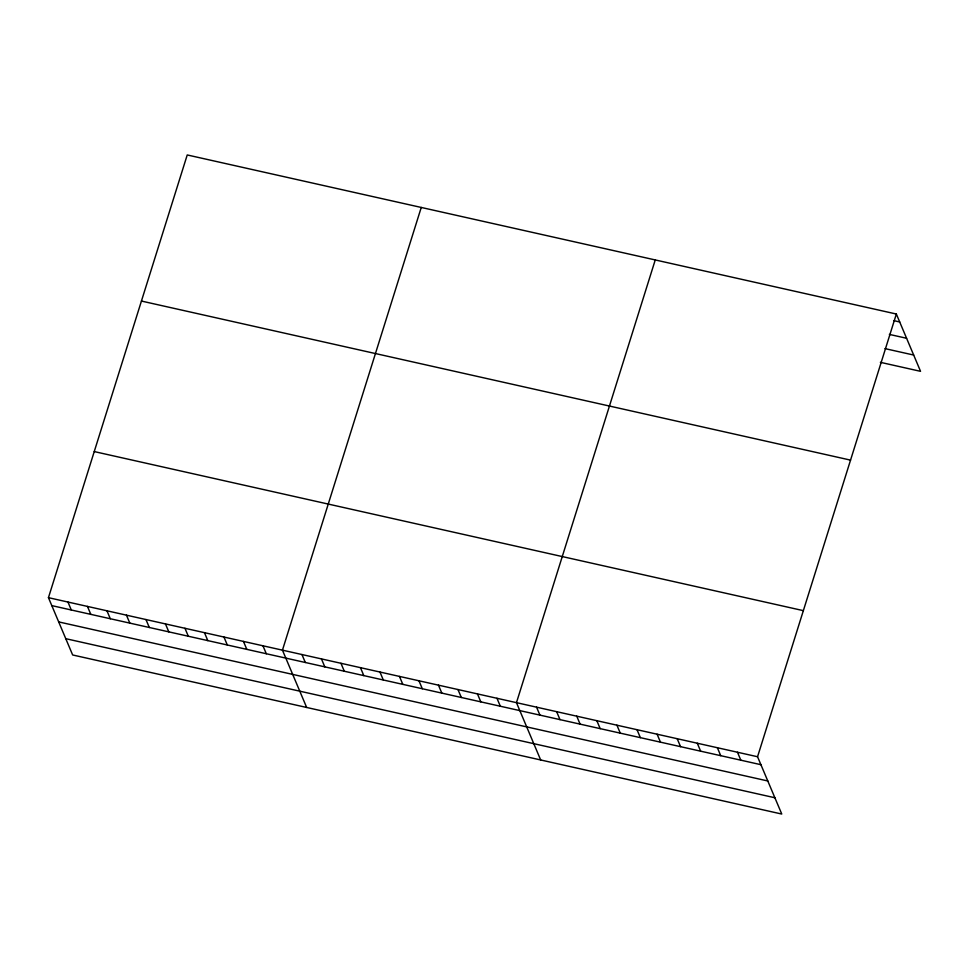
<?xml version="1.0" encoding="UTF-8"?>
<svg xmlns="http://www.w3.org/2000/svg" width="969" height="969" viewBox="0 0 969 969"><rect width="100%" height="100%" fill="white"/><g stroke="black" fill="none" stroke-linecap="round" stroke-linejoin="round"><path stroke-width="1.45" d="M896.349 314.029L757.552 756.741L781.765 814.045L72.651 654.971L48.45 597.667L187.235 154.955L896.349 314.029L920.55 371.333L880.373 362.321M421.249 207.451L282.451 650.163L306.664 707.467M655.25 259.946L516.465 702.658L540.666 759.962M893.963 320.691L899.704 321.974M889.36 334.402L906.584 338.266M884.963 348.61L913.67 355.042M141.438 301.056L850.54 460.13M94.247 451.578L803.362 610.652M48.45 597.667L757.552 756.741M51.805 605.613L760.919 764.698M58.685 621.904L767.799 780.978M65.771 638.68L774.885 797.753M737.47 752.235L740.825 760.18M717.375 747.729L720.73 755.675M697.28 743.223L700.635 751.169M677.186 738.717L680.553 746.663M657.103 734.211L660.458 742.157M637.008 729.705L640.364 737.651M616.914 725.2L620.269 733.145M596.831 720.682L600.186 728.64M576.737 716.176L580.092 724.134M556.642 711.67L559.997 719.628M536.547 707.164L539.915 715.11M496.964 698.286L500.319 706.231M477.463 693.913L480.818 701.859M457.962 689.54L461.317 697.486M438.46 685.156L441.816 693.114M418.959 680.783L422.314 688.729M399.458 676.41L402.813 684.356M379.957 672.038L383.312 679.984M360.456 667.665L363.811 675.611M340.955 663.293L344.31 671.238M321.454 658.908L324.809 666.866M301.953 654.535L305.308 662.493M262.95 645.79L266.318 653.736M243.449 641.417L246.816 649.363M223.948 637.045L227.315 644.991M204.459 632.66L207.814 640.618M184.958 628.287L188.313 636.245M165.457 623.915L168.812 631.861M145.956 619.542L149.311 627.488M126.454 615.17L129.81 623.115M106.953 610.797L110.309 618.743M87.452 606.412L90.807 614.37M67.951 602.04L71.306 609.998"/></g></svg>
